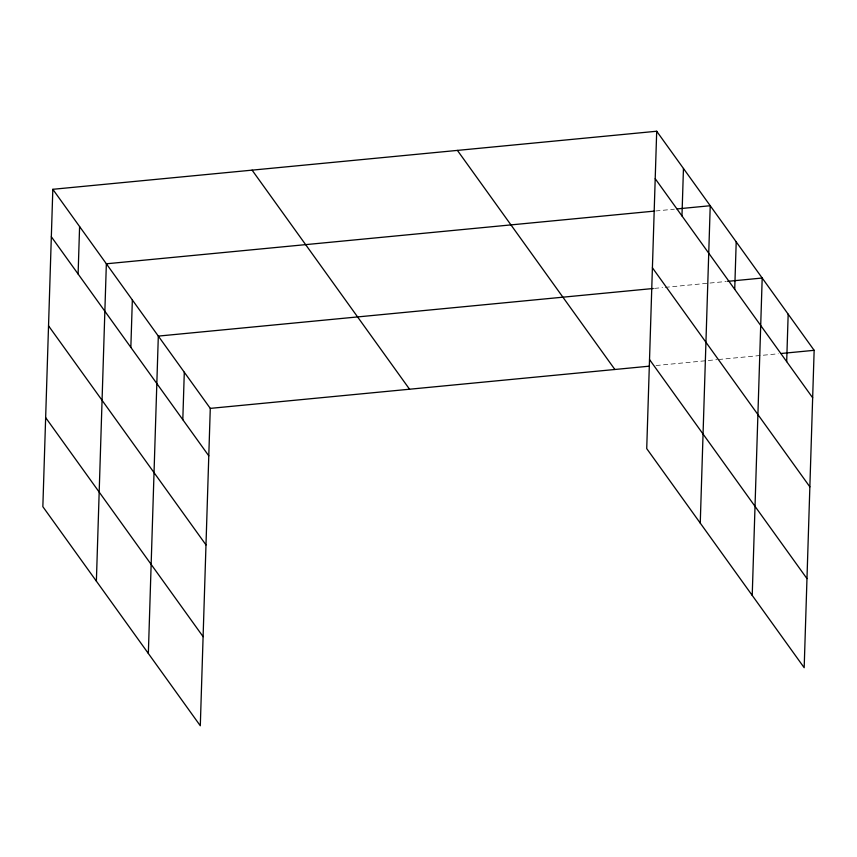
<?xml version="1.0" encoding="UTF-8"?>
<svg xmlns="http://www.w3.org/2000/svg" width="857" height="857" viewBox="0 0 857 857"><rect width="100%" height="100%" fill="white"/><g stroke="black" fill="none" stroke-linecap="round" stroke-linejoin="round"><path stroke-width="0.64" stroke-dasharray="4.29 3.21" d="M655.766 210.972L674.363 209.183M654.577 288.37L662.547 287.609M665.203 287.352L726.318 281.471M656.055 365.521L717.17 359.651M718.498 359.522L778.285 353.77"/><path stroke-width="1.29" d="M52.823 189.301L42.85 506.68L200.302 725.761L210.276 408.382L52.823 189.301L656.698 131.239L814.15 350.32L804.177 667.699L646.724 448.618L656.698 131.239M78.105 274.004L79.594 226.548M96.38 581.164L106.354 263.795L654.437 211.101M130.842 347.396L132.342 299.939M148.347 653.462L158.32 336.094L653.248 288.498M182.809 419.694L184.298 372.238M681.968 215.943L683.457 168.486M700.255 523.102L710.228 205.734L677.019 208.926M734.717 289.334L736.206 241.878M752.221 595.401L762.194 278.032L727.647 281.353M786.683 361.622L788.172 314.176M210.276 408.382L649.413 366.164M780.941 353.512L814.15 350.32M655.209 178.695L812.661 397.777M652.402 267.77L809.854 486.851M649.52 359.544L806.973 578.625M457.413 150.404L614.876 369.485M252.097 170.147L409.56 389.228M51.334 236.757L208.787 455.838M48.538 325.831L205.991 544.913M45.646 417.605L203.109 636.687"/></g></svg>
